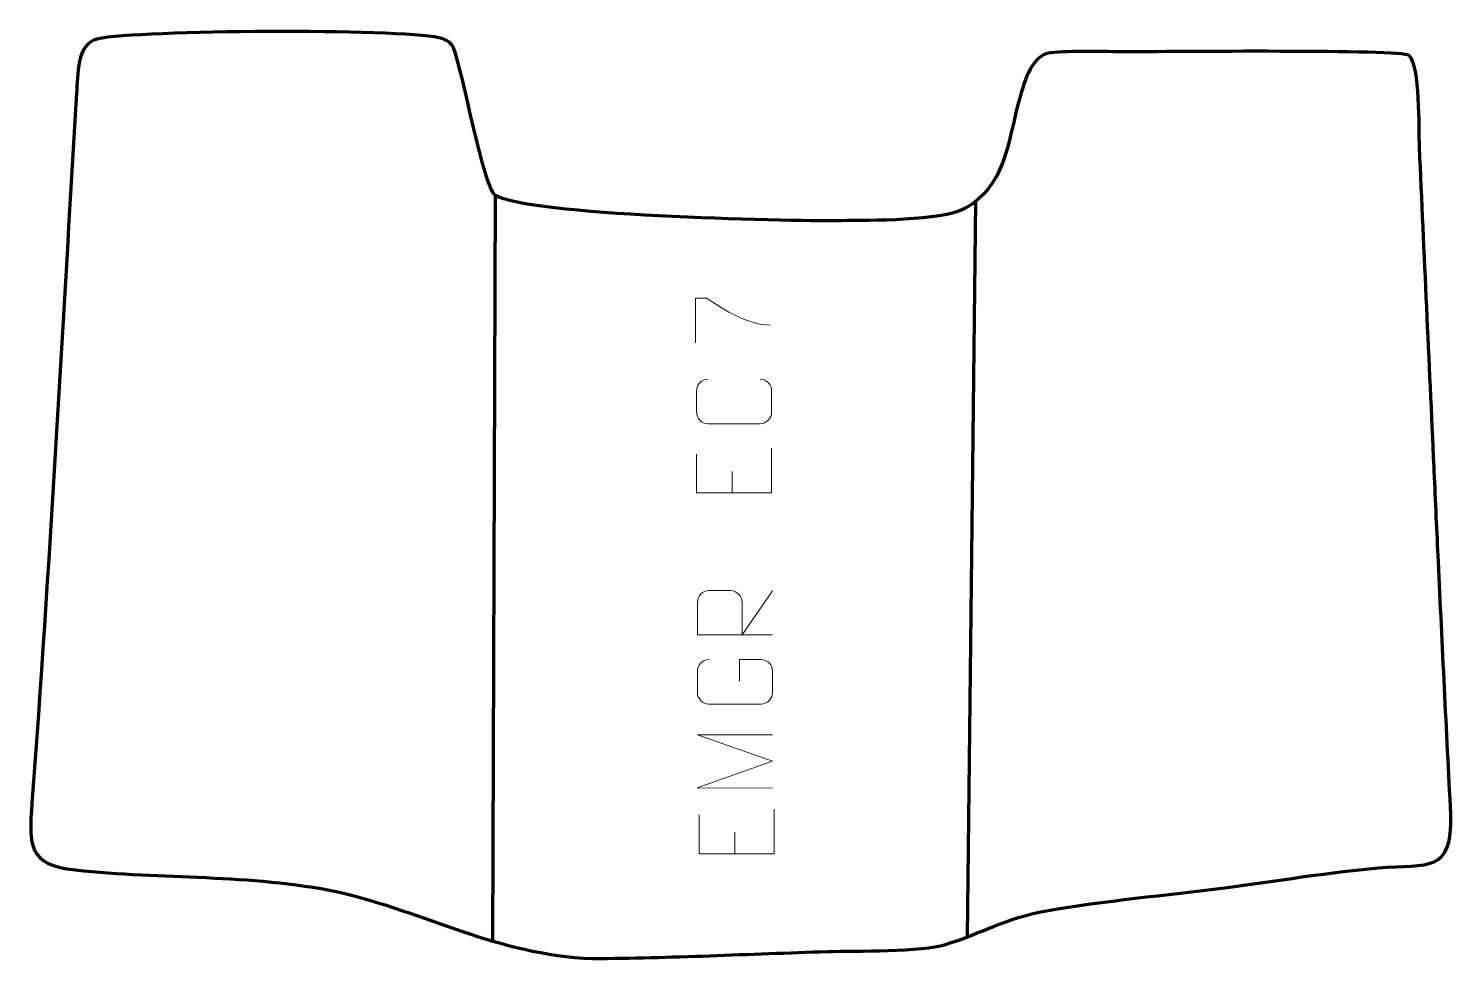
# Model space of a CAD drawing. Header units: millimetres. Extents: x -494 to -20, y 307 to 617.
import ezdxf

# ---------------------------------------------------------------- set-up
doc = ezdxf.new("R2010")
doc.units = ezdxf.units.MM
doc.header["$MEASUREMENT"] = 0
doc.layers.add('layer 1', color=7, linetype='Continuous')
doc.layers.add('layer 2', color=7, linetype='Continuous')

msp = doc.modelspace()

# ---------------------------------------------------------------- linework, layer by layer
at = {"layer": 'layer 1', "color": 140, "lineweight": 158}
for points in [[(-338.6668, 561.2178), (-338.6668, 561.2178), (-339.536, 313.2468), (-339.536, 313.2468)], [(-179.0252, 559.1649), (-179.0252, 559.1649), (-181.7274, 314.6201), (-181.7274, 314.6201)]]:
    msp.add_open_spline(points, degree=3, dxfattribs=at)
at = {"layer": 'layer 2', "color": 242, "lineweight": 158}
msp.add_open_spline([(-357.3757, 613.6063), (-355.1533, 613.106), (-353.3374, 612.126), (-352.5442, 610.2764), (-352.5442, 610.2764), (-349.4059, 602.2707), (-342.5113, 563.9913), (-338.6668, 561.2178), (-338.6668, 561.2178), (-327.9123, 554.5488), (-242.8116, 552.525), (-223.5618, 552.7822), (-223.5618, 552.7822), (-214.3585, 552.9052), (-190.3682, 552.6625), (-182.7349, 556.7663), (-182.7349, 556.7663), (-169.0404, 564.1288), (-168.2337, 578.8198), (-164.6623, 592.2309), (-164.6623, 592.2309), (-163.1095, 597.6576), (-160.7826, 607.8801), (-154.0117, 608.6498), (-154.0117, 608.6498), (-147.72, 609.365), (-135.781, 608.977), (-129.1176, 608.9644), (-129.1176, 608.9644), (-115.4674, 608.9385), (-37.0651, 609.8003), (-34.8289, 607.7382), (-34.8289, 607.7382), (-31.0295, 604.2346), (-31.6289, 583.4774), (-31.3557, 577.272), (-31.3557, 577.272), (-29.7938, 541.8035), (-28.108, 506.3401), (-26.5138, 470.873), (-26.5138, 470.873), (-26.5138, 470.873), (-26.4466, 469.3739), (-26.4466, 469.3739), (-26.4466, 469.3739), (-25.9968, 459.4041), (-25.5408, 449.4346), (-25.074, 439.4655), (-25.074, 439.4655), (-23.766, 411.4243), (-22.3502, 383.397), (-20.9482, 355.361), (-20.9482, 355.361), (-20.3758, 335.6784), (-28.3469, 338.9309), (-44.9571, 337.5295), (-44.9571, 337.5295), (-61.7665, 336.1112), (-79.2667, 333.1293), (-96.0762, 330.9116), (-96.0762, 330.9116), (-115.5417, 328.4368), (-136.1535, 326.6564), (-155.3692, 323.2985), (-155.3692, 323.2985), (-169.2602, 320.698), (-176.5549, 316.0263), (-188.9962, 312.045), (-188.9962, 312.045), (-196.6398, 309.599), (-218.7119, 309.9958), (-228.2065, 309.7252), (-228.2065, 309.7252), (-254.0754, 308.9718), (-280.5718, 307.5336), (-306.3708, 307.4055), (-306.3708, 307.4055), (-338.3911, 308.7532), (-361.4234, 322.747), (-390.9872, 329.5924), (-390.9872, 329.5924), (-420.8776, 335.6616), (-448.7875, 333.6832), (-478.36, 336.8838), (-478.36, 336.8838), (-493.8553, 338.5609), (-493.7516, 344.7237), (-492.6986, 359.1139), (-492.6986, 359.1139), (-486.7855, 437.7547), (-482.6292, 516.4997), (-477.8667, 595.214), (-477.8667, 595.214), (-477.516, 601.0101), (-477.8841, 611.7861), (-470.8428, 613.2651), (-470.8428, 613.2651), (-456.9566, 616.1818), (-371.1987, 616.718), (-357.3757, 613.6063)], degree=3, knots=[0, 0, 0, 0, 0.03846154, 0.03846154, 0.03846154, 0.03846154, 0.07692308, 0.07692308, 0.07692308, 0.07692308, 0.11538462, 0.11538462, 0.11538462, 0.11538462, 0.15384615, 0.15384615, 0.15384615, 0.15384615, 0.19230769, 0.19230769, 0.19230769, 0.19230769, 0.23076923, 0.23076923, 0.23076923, 0.23076923, 0.26923077, 0.26923077, 0.26923077, 0.26923077, 0.30769231, 0.30769231, 0.30769231, 0.30769231, 0.34615385, 0.34615385, 0.34615385, 0.34615385, 0.38461538, 0.38461538, 0.38461538, 0.38461538, 0.42307692, 0.42307692, 0.42307692, 0.42307692, 0.46153846, 0.46153846, 0.46153846, 0.46153846, 0.5, 0.5, 0.5, 0.5, 0.53846154, 0.53846154, 0.53846154, 0.53846154, 0.57692308, 0.57692308, 0.57692308, 0.57692308, 0.61538462, 0.61538462, 0.61538462, 0.61538462, 0.65384615, 0.65384615, 0.65384615, 0.65384615, 0.69230769, 0.69230769, 0.69230769, 0.69230769, 0.73076923, 0.73076923, 0.73076923, 0.73076923, 0.76923077, 0.76923077, 0.76923077, 0.76923077, 0.80769231, 0.80769231, 0.80769231, 0.80769231, 0.84615385, 0.84615385, 0.84615385, 0.84615385, 0.88461538, 0.88461538, 0.88461538, 0.88461538, 0.92307692, 0.92307692, 0.92307692, 0.92307692, 1, 1, 1, 1], dxfattribs=at)
at = {"layer": 'layer 2', "color": 250, "lineweight": 9}
for points, knots in [([(-272.1025, 512.1761), (-272.1025, 512.1761), (-272.0841, 526.9922), (-272.0841, 526.9922), (-272.0841, 526.9922), (-270.8345, 526.9903), (-269.5849, 526.9888), (-268.335, 526.9875), (-268.335, 526.9875), (-262.343, 522.9857), (-254.5155, 518.0608), (-247.1367, 518.0516)], [0, 0, 0, 0, 0.25, 0.25, 0.25, 0.25, 0.5, 0.5, 0.5, 0.5, 1, 1, 1, 1]), ([(-250.5721, 500.1033), (-248.2489, 499.9607), (-246.7714, 498.2817), (-246.7632, 496.1339), (-246.7632, 496.1339), (-246.7665, 493.802), (-246.7694, 491.4701), (-246.7719, 489.1387), (-246.7719, 489.1387), (-246.669, 487.2135), (-248.5559, 485.2437), (-250.5732, 485.2574), (-250.5732, 485.2574), (-256.3432, 485.265), (-262.1129, 485.2722), (-267.8822, 485.2789), (-267.8822, 485.2789), (-270.0203, 485.2858), (-271.7374, 487.0347), (-271.7212, 489.187), (-271.7212, 489.187), (-271.7183, 491.5127), (-271.7154, 493.8388), (-271.7125, 496.1649), (-271.7125, 496.1649), (-271.7456, 498.1116), (-270.2516, 500.1012), (-267.8139, 500.1248)], [0, 0, 0, 0, 0.125, 0.125, 0.125, 0.125, 0.25, 0.25, 0.25, 0.25, 0.375, 0.375, 0.375, 0.375, 0.5, 0.5, 0.5, 0.5, 0.625, 0.625, 0.625, 0.625, 0.75, 0.75, 0.75, 0.75, 1, 1, 1, 1]), ([(-271.7389, 475.1477), (-271.7389, 475.1477), (-271.7549, 462.2737), (-271.7549, 462.2737), (-271.7549, 462.2737), (-271.7549, 462.2737), (-246.8014, 462.2427), (-246.8014, 462.2427), (-246.8014, 462.2427), (-246.8014, 462.2427), (-246.7829, 477.1086), (-246.7829, 477.1086)], [0, 0, 0, 0, 0.25, 0.25, 0.25, 0.25, 0.5, 0.5, 0.5, 0.5, 1, 1, 1, 1]), ([(-246.4571, 415.0783), (-246.4571, 415.0783), (-271.4106, 415.1094), (-271.4106, 415.1094), (-271.4106, 415.1094), (-271.4062, 418.7042), (-271.4017, 422.2997), (-271.3972, 425.8949), (-271.3972, 425.8949), (-271.3566, 428.2202), (-269.8648, 429.7756), (-267.4983, 429.7686), (-267.4983, 429.7686), (-265.4628, 429.7656), (-262.4034, 429.7618), (-260.3674, 429.7597), (-260.3674, 429.7597), (-258.492, 429.7508), (-256.5524, 427.9361), (-256.5358, 425.9266), (-256.5358, 425.9266), (-256.5358, 425.9266), (-256.5493, 415.0909), (-256.5493, 415.0909), (-256.5493, 415.0909), (-256.5493, 415.0909), (-246.4389, 429.7331), (-246.4389, 429.7331)], [0, 0, 0, 0, 0.125, 0.125, 0.125, 0.125, 0.25, 0.25, 0.25, 0.25, 0.375, 0.375, 0.375, 0.375, 0.5, 0.5, 0.5, 0.5, 0.625, 0.625, 0.625, 0.625, 0.75, 0.75, 0.75, 0.75, 1, 1, 1, 1]), ([(-257.462, 399.6789), (-257.462, 399.6789), (-257.4531, 406.8471), (-257.4531, 406.8471), (-257.4531, 406.8471), (-257.4531, 406.8471), (-250.285, 406.8381), (-250.285, 406.8381), (-250.285, 406.8381), (-247.9618, 406.6955), (-246.4843, 405.0165), (-246.4762, 402.8687), (-246.4762, 402.8687), (-246.4794, 400.5369), (-246.4823, 398.2049), (-246.4849, 395.8734), (-246.4849, 395.8734), (-246.3819, 393.9484), (-248.2688, 391.9785), (-250.2861, 391.9922), (-250.2861, 391.9922), (-256.0562, 391.9998), (-261.8259, 392.007), (-267.5951, 392.0137), (-267.5951, 392.0137), (-269.7332, 392.0206), (-271.4503, 393.7696), (-271.4342, 395.9218), (-271.4342, 395.9218), (-271.4313, 398.2475), (-271.4285, 400.5736), (-271.4256, 402.8997), (-271.4256, 402.8997), (-271.4585, 404.8465), (-269.9645, 406.836), (-267.5268, 406.8596)], [0, 0, 0, 0, 0.1, 0.1, 0.1, 0.1, 0.2, 0.2, 0.2, 0.2, 0.3, 0.3, 0.3, 0.3, 0.4, 0.4, 0.4, 0.4, 0.5, 0.5, 0.5, 0.5, 0.6, 0.6, 0.6, 0.6, 0.7, 0.7, 0.7, 0.7, 0.8, 0.8, 0.8, 0.8, 1, 1, 1, 1]), ([(-246.5185, 364.1053), (-246.5185, 364.1053), (-271.4765, 364.1363), (-271.4765, 364.1363), (-271.4765, 364.1363), (-271.4765, 364.1363), (-246.5074, 373.0304), (-246.5074, 373.0304), (-246.5074, 373.0304), (-246.5074, 373.0304), (-271.4539, 381.8213), (-271.4539, 381.8213), (-271.4539, 381.8213), (-271.4539, 381.8213), (-246.4965, 381.7903), (-246.4965, 381.7903)], [0, 0, 0, 0, 0.2, 0.2, 0.2, 0.2, 0.4, 0.4, 0.4, 0.4, 0.6, 0.6, 0.6, 0.6, 1, 1, 1, 1]), ([(-270.8881, 355.1465), (-270.8881, 355.1465), (-270.9041, 342.2726), (-270.9041, 342.2726), (-270.9041, 342.2726), (-270.9041, 342.2726), (-245.9505, 342.2416), (-245.9505, 342.2416), (-245.9505, 342.2416), (-245.9505, 342.2416), (-245.9321, 357.1074), (-245.9321, 357.1074)], [0, 0, 0, 0, 0.25, 0.25, 0.25, 0.25, 0.5, 0.5, 0.5, 0.5, 1, 1, 1, 1])]:
    msp.add_open_spline(points, degree=3, knots=knots, dxfattribs=at)
for points in [[(-259.8753, 462.259), (-259.8753, 462.259), (-259.8664, 469.4271), (-259.8664, 469.4271)], [(-259.0244, 342.2578), (-259.0244, 342.2578), (-259.0155, 349.4259), (-259.0155, 349.4259)]]:
    msp.add_open_spline(points, degree=3, dxfattribs=at)

doc.saveas('drawing.dxf')
